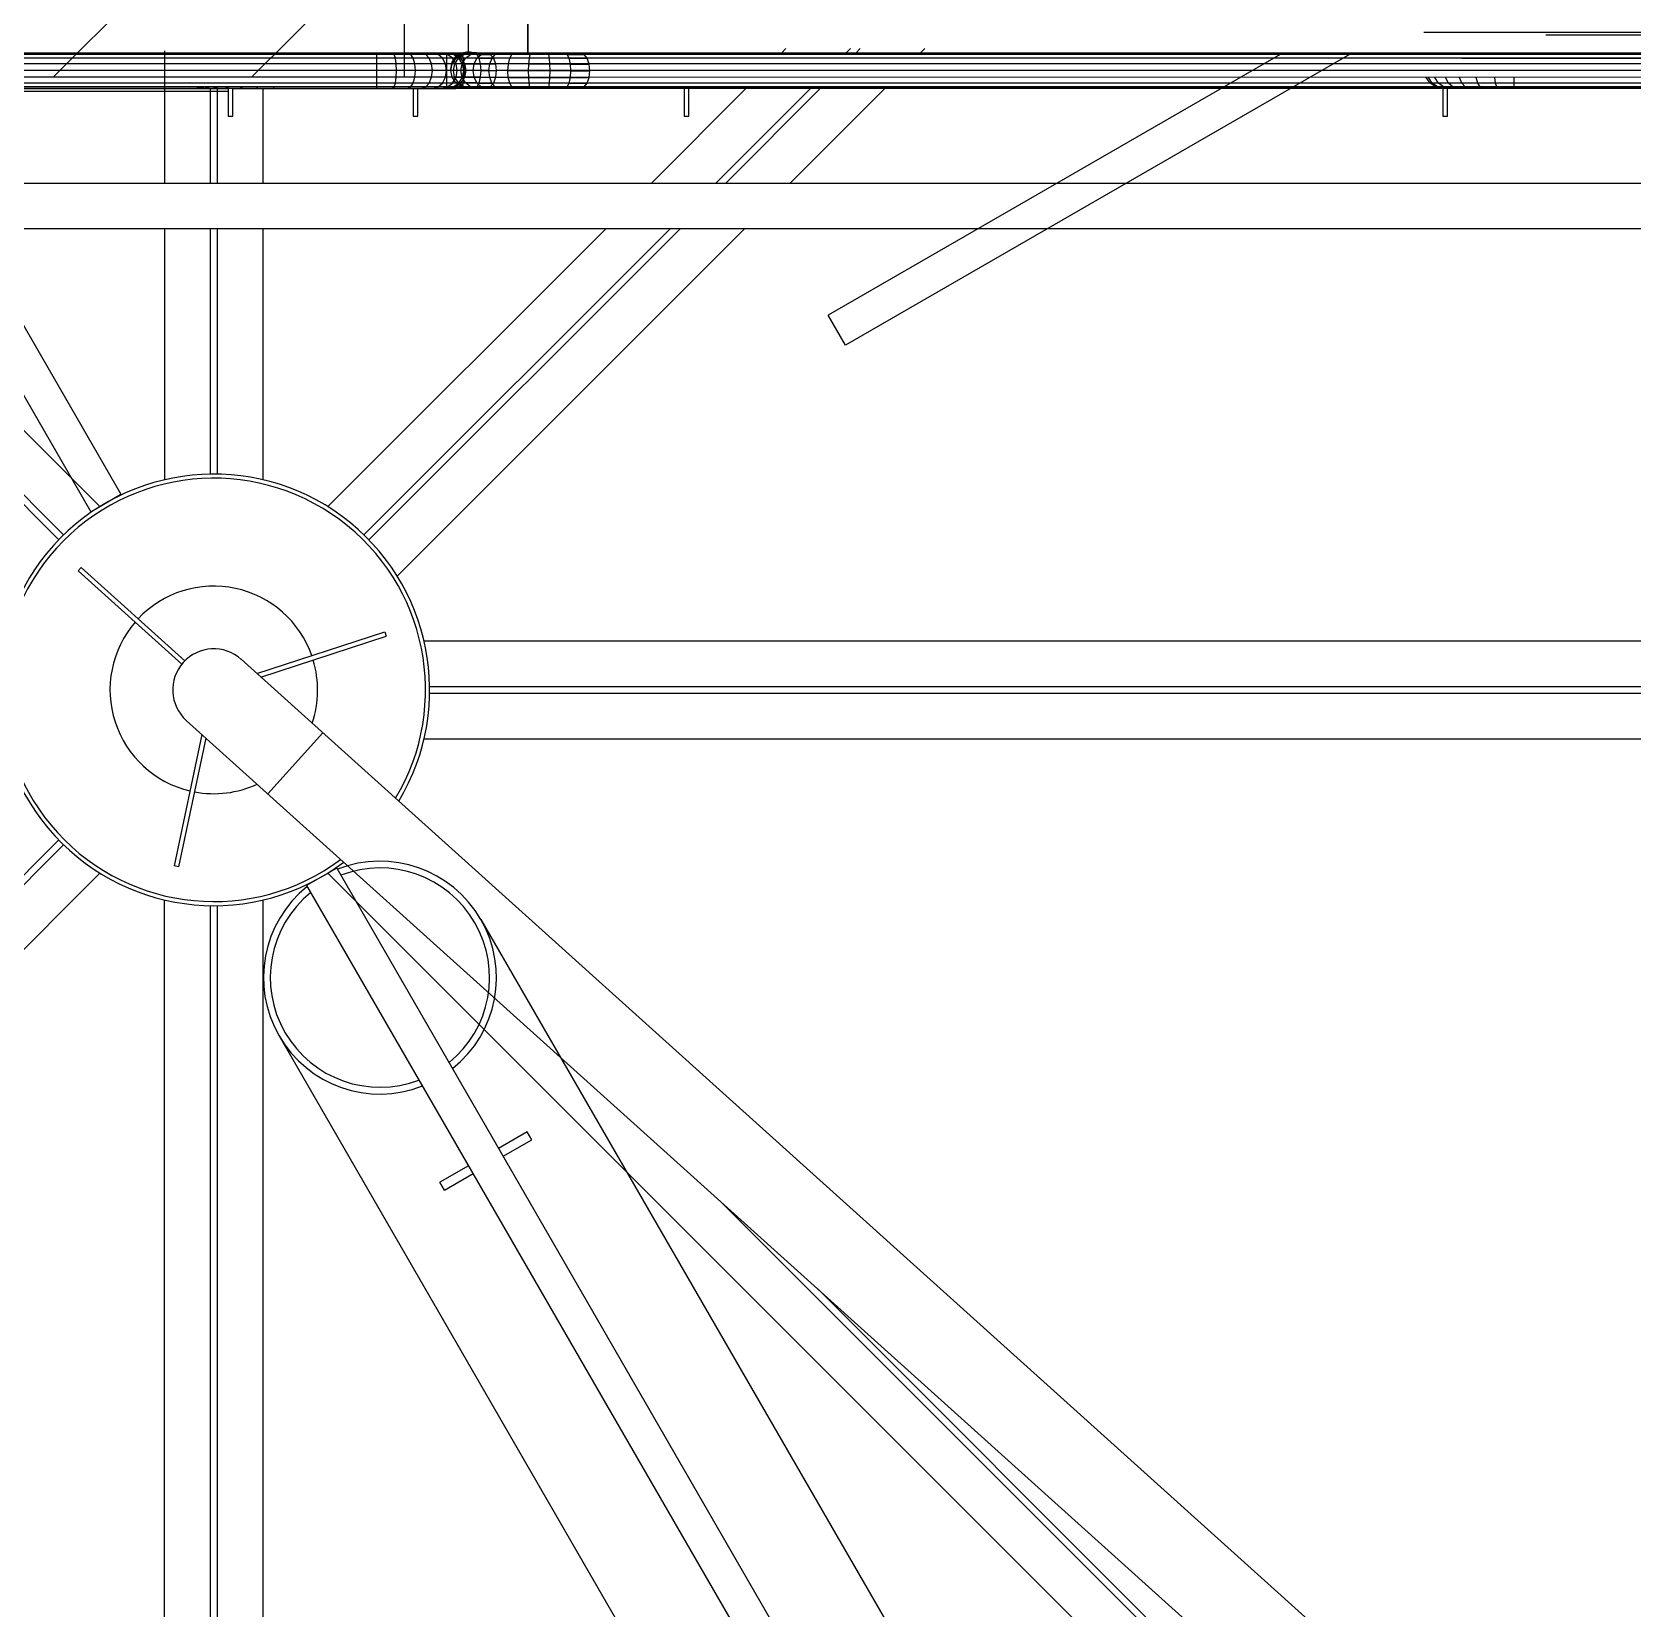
# Model space of a CAD drawing. Header units: metres. Extents: x 0 to 63075, y 0 to 44550.
# Drawn here: x 58333.6 to 58667.8, y 38827.2 to 39156.4 of the extents above; entities that cross this region are included whole.
import ezdxf

# ---------------------------------------------------------------- set-up
doc = ezdxf.new("R2010")
doc.units = ezdxf.units.M
doc.header["$LTSCALE"] = 75
for name, color, linetype in [('GSB', 7, 'Continuous'), ('ML6', 1, 'Continuous'), ('SDM', 7, 'Continuous'), ('SL1', 8, 'Continuous')]:
    doc.layers.add(name, color=color, linetype=linetype)
doc.styles.add('ROMANS', font='ROMANS.SHX')
doc.dimstyles.new('75___1-75', dxfattribs={"dimscale": 75, "dimtxt": 2.5, "dimasz": 2, "dimexe": 1.5, "dimexo": 1, "dimgap": 0.5, "dimtad": 1, "dimdec": 0, "dimzin": 12, "dimtxsty": 'ROMANS', "dimcen": 0, "dimclrd": 256, "dimclre": 256, "dimclrt": 3, "dimazin": 3, "dimtfac": 1, "dimtdec": 0, "dimtmove": 0, "dimatfit": 0, "dimfxl": 1, "dimlwd": -1, "dimlwe": -1, "dimarcsym": 0})

# ---------------------------------------------------------------- blocks, each defined once
blk = doc.blocks.new('A$C6bae614f')
at = {"layer": 'SL1'}
h = blk.add_hatch(dxfattribs=at)
h.set_pattern_fill('_USER', color=256, scale=195, angle=44.9981, style=0, pattern_type=0)
h.set_pattern_definition([(44.99813, (316091.82, -18522.15), (-137.8813, 137.89033), [])])
h.paths.add_polyline_path([(402729.1, 35875.2), (402103.1, 35505.5), (403135.2, 35505.5), (403135.3, 36465.9)])
for p, q in [((403224, 35538.7), (403224, 36489.6)), ((402006.6, 36197.3), (402741, 34925.2)), ((402006.6, 36100.6), (402699.2, 34901)), ((403306.6, 35538.7), (403306.6, 35590.4)), ((403306.6, 35590.4), (403306.6, 35538.7)), ((404552.2, 35567.8), (408230.2, 35567.6)), ((404721.6, 35564.2), (408230.9, 35564.1)), ((403196.5, 35538.7), (401019.3, 35538.8)), ((402801.9, 35358), (402801.9, 35541.6)), ((408235.3, 35538.5), (402853.6, 35538.7)), ((403096.5, 35536.8), (403096.5, 35538.7)), ((403120.8, 35536.8), (403118.7, 35538.7)), ((403143.9, 35536.8), (403139.8, 35538.7)), ((403164.6, 35536.8), (403158.8, 35538.7)), ((403181.9, 35536.8), (403174.6, 35538.7)), ((403195, 35536.8), (403186.6, 35538.7)), ((403193.7, 35538.7), (403193.7, 35536.8)), ((403213.2, 35538.7), (403193.7, 35538.7)), ((403203.1, 35536.8), (403193.9, 35538.7)), ((403205.8, 35536.8), (403196.5, 35538.7)), ((403206.7, 35533.8), (403214.7, 35539)), ((403213.2, 35538.7), (403215, 35536.8)), ((403231.9, 35538.7), (403213.2, 35538.7)), ((403214.7, 35539), (403224, 35540.8)), ((403214.7, 35537), (403214.7, 35539)), ((403214.7, 35537), (403224.1, 35538.9)), ((403217.9, 35537), (403227, 35538.8)), ((403224, 35540.8), (403233.3, 35538.9)), ((403224.1, 35538.9), (403224, 35540.8)), ((403227, 35538.8), (403224.1, 35538.9)), ((403235.4, 35538.8), (403227, 35538.8)), ((403227.1, 35536.9), (403235.4, 35538.8)), ((403249.2, 35538.7), (403231.9, 35538.7)), ((403231.9, 35538.7), (403235.5, 35536.8)), ((403233.3, 35538.9), (403233.6, 35538.8)), ((403233.3, 35538.8), (403233.3, 35538.9)), ((403248.9, 35538.7), (403235.4, 35538.8)), ((403241.8, 35536.9), (403248.9, 35538.7)), ((403266.7, 35538.7), (403248.9, 35538.7)), ((403249.2, 35538.7), (405875.9, 35538.6)), ((403249.2, 35538.7), (403254.4, 35536.8)), ((403261.3, 35536.8), (403266.7, 35538.7)), ((403287.8, 35538.6), (403266.7, 35538.7)), ((403284.4, 35536.8), (403287.8, 35538.6)), ((403310.9, 35538.6), (403287.8, 35538.6)), ((403309.7, 35536.7), (403310.9, 35538.6)), ((403334.8, 35538.6), (403310.9, 35538.6)), ((403358.1, 35538.5), (403334.8, 35538.6)), ((403335.8, 35536.7), (403334.8, 35538.6)), ((403358.1, 35538.5), (403379.5, 35538.5)), ((403361.3, 35536.7), (403358.1, 35538.5)), ((403384.7, 35536.7), (403379.5, 35538.5)), ((403659, 35538.7), (403665.4, 35545)), ((404355.4, 35538.7), (403724, 35174.2)), ((404452, 35538.7), (403748.2, 35132.4)), ((403748.8, 35538.7), (403755.2, 35545)), ((403768.6, 35545), (403762.3, 35538.7)), ((403858.4, 35545), (403852.1, 35538.7)), ((403219, 35523.6), (400996.8, 35523.7)), ((403213.7, 35531.6), (401002.1, 35531.6)), ((403205.8, 35536.8), (401010, 35536.9)), ((408238, 35523.5), (402831.1, 35523.6)), ((404586.2, 35531.5), (402836.3, 35531.6)), ((408235.7, 35536.7), (402844.3, 35536.9)), ((403096.5, 35531.6), (403096.5, 35536.8)), ((403096.5, 35523.6), (403096.5, 35531.6)), ((403096.5, 35514.3), (403096.5, 35523.6)), ((403122.5, 35531.6), (403120.8, 35536.8)), ((403123.7, 35523.6), (403122.5, 35531.6)), ((403124.1, 35514.3), (403123.7, 35523.6)), ((403147.3, 35531.6), (403143.9, 35536.8)), ((403149.6, 35523.6), (403147.3, 35531.6)), ((403150.4, 35514.3), (403149.6, 35523.6)), ((403169.6, 35531.6), (403164.6, 35536.8)), ((403172.9, 35523.6), (403169.6, 35531.6)), ((403174, 35514.3), (403172.9, 35523.6)), ((403188.1, 35531.6), (403181.9, 35536.8)), ((403192.3, 35523.6), (403188.1, 35531.6)), ((403193.7, 35514.3), (403192.3, 35523.6)), ((403193.7, 35536.8), (403193.7, 35531.6)), ((403215, 35536.8), (403193.7, 35536.8)), ((403216.5, 35531.6), (403193.7, 35531.6)), ((403193.7, 35531.6), (403193.7, 35523.6)), ((403217.6, 35523.6), (403193.7, 35523.6)), ((403193.7, 35523.6), (403193.7, 35514.3)), ((403202.1, 35531.6), (403195, 35536.8)), ((403199.5, 35516.5), (403201.4, 35525.9)), ((403199.6, 35514.6), (403199.5, 35516.5)), ((403199.6, 35514.6), (403201.5, 35523.9)), ((403201.4, 35525.9), (403206.7, 35533.8)), ((403201.5, 35523.9), (403201.4, 35525.9)), ((403201.5, 35523.9), (403206.8, 35531.8)), ((403205, 35523.8), (403201.5, 35523.9)), ((403206.9, 35523.6), (403202.1, 35531.6)), ((403210.8, 35531.6), (403203.1, 35536.8)), ((403203.2, 35514.5), (403205, 35523.8)), ((403205, 35523.8), (403210.2, 35531.7)), ((403215.3, 35523.8), (403205, 35523.8)), ((403213.7, 35531.6), (403205.8, 35536.8)), ((403206.8, 35531.8), (403206.7, 35533.8)), ((403206.8, 35531.8), (403214.7, 35537)), ((403210.2, 35531.7), (403206.8, 35531.8)), ((403208.5, 35514.3), (403206.9, 35523.6)), ((403210.2, 35531.7), (403217.9, 35537)), ((403220, 35531.7), (403210.2, 35531.7)), ((403215.9, 35523.6), (403210.8, 35531.6)), ((403219, 35523.6), (403213.7, 35531.6)), ((403213.7, 35514.4), (403215.3, 35523.8)), ((403217.9, 35537), (403214.7, 35537)), ((403215, 35536.8), (403216.5, 35531.6)), ((403235.5, 35536.8), (403215, 35536.8)), ((403215.3, 35523.8), (403220, 35531.7)), ((403231.9, 35523.7), (403215.3, 35523.8)), ((403217.7, 35514.3), (403215.9, 35523.6)), ((403238.5, 35531.6), (403216.5, 35531.6)), ((403216.5, 35531.6), (403217.6, 35523.6)), ((403217.6, 35523.6), (403240.5, 35523.6)), ((403217.6, 35523.6), (403217.9, 35514.3)), ((403227.1, 35536.9), (403217.9, 35537)), ((403220.9, 35514.3), (403219, 35523.6)), ((403220, 35531.7), (403227.1, 35536.9)), ((403235.9, 35531.6), (403220, 35531.7)), ((403241.8, 35536.9), (403227.1, 35536.9)), ((403230.5, 35514.4), (403231.9, 35523.7)), ((403231.9, 35523.7), (403235.9, 35531.6)), ((403253.7, 35523.6), (403231.9, 35523.7)), ((403235.5, 35536.8), (403238.5, 35531.6)), ((403235.5, 35536.8), (403254.4, 35536.8)), ((403235.9, 35531.6), (403241.8, 35536.9)), ((403256.8, 35531.5), (403235.9, 35531.6)), ((403238.5, 35531.6), (403240.5, 35523.6)), ((403238.5, 35531.6), (403258.8, 35531.6)), ((403240.5, 35523.6), (403241.2, 35514.3)), ((403240.5, 35523.6), (403261.7, 35523.6)), ((403261.3, 35536.8), (403241.8, 35536.9)), ((403252.6, 35514.3), (403253.7, 35523.6)), ((403253.7, 35523.6), (403256.8, 35531.5)), ((403279.6, 35523.6), (403253.7, 35523.6)), ((403254.4, 35536.8), (403258.8, 35531.6)), ((405875.9, 35536.8), (403254.4, 35536.8)), ((403256.8, 35531.5), (403261.3, 35536.8)), ((403281.5, 35531.5), (403256.8, 35531.5)), ((403258.8, 35531.6), (403261.7, 35523.6)), ((405875.9, 35531.5), (403258.8, 35531.6)), ((403284.4, 35536.8), (403261.3, 35536.8)), ((405875.9, 35523.5), (403261.7, 35523.6)), ((403261.7, 35523.6), (403262.7, 35514.3)), ((403278.9, 35514.2), (403279.6, 35523.6)), ((403279.6, 35523.6), (403281.5, 35531.5)), ((403307.9, 35523.5), (403279.6, 35523.6)), ((403281.5, 35531.5), (403284.4, 35536.8)), ((403308.7, 35531.4), (403281.5, 35531.5)), ((403309.7, 35536.7), (403284.4, 35536.8)), ((403307.7, 35514.2), (403307.9, 35523.5)), ((403307.9, 35523.5), (403308.7, 35531.4)), ((403337.3, 35523.5), (403307.9, 35523.5)), ((403308.7, 35531.4), (403309.7, 35536.7)), ((403336.7, 35531.4), (403308.7, 35531.4)), ((403335.8, 35536.7), (403309.7, 35536.7)), ((403336.7, 35531.4), (403335.8, 35536.7)), ((403361.3, 35536.7), (403335.8, 35536.7)), ((403364, 35531.4), (403336.7, 35531.4)), ((403337.3, 35523.5), (403336.7, 35531.4)), ((403337.5, 35514.2), (403337.3, 35523.5)), ((403365.8, 35523.5), (403337.3, 35523.5)), ((403364, 35531.4), (403361.3, 35536.7)), ((403361.3, 35536.7), (403384.7, 35536.7)), ((403365.8, 35523.5), (403364, 35531.4)), ((403364, 35531.4), (403389, 35531.4)), ((403366.4, 35514.1), (403365.8, 35523.5)), ((403365.8, 35523.5), (403392, 35523.5)), ((403389, 35531.4), (403384.7, 35536.7)), ((403392, 35523.5), (403389, 35531.4)), ((403393, 35514.1), (403392, 35523.5)), ((404604.7, 35531.5), (408236.6, 35531.4)), ((403220.9, 35514.3), (400994.9, 35514.4)), ((403219, 35505), (400996.8, 35505)), ((403213.7, 35497), (401002.1, 35497.1)), ((408239.6, 35514.1), (402829.2, 35514.3)), ((408241.3, 35504.8), (402831.1, 35505)), ((408242.6, 35496.9), (402836.3, 35497.1)), ((403096.5, 35505), (403096.5, 35514.3)), ((403096.5, 35497), (403096.5, 35505)), ((403096.5, 35491.8), (403096.5, 35497)), ((403120.8, 35491.8), (403122.5, 35497)), ((403122.5, 35497), (403123.7, 35505)), ((403123.7, 35505), (403124.1, 35514.3)), ((403143.9, 35491.8), (403147.3, 35497)), ((403147.3, 35497), (403149.6, 35505)), ((403149.6, 35505), (403150.4, 35514.3)), ((403164.6, 35491.8), (403169.6, 35497)), ((403169.6, 35497), (403172.9, 35505)), ((403172.9, 35505), (403174, 35514.3)), ((403181.9, 35491.8), (403188.1, 35497)), ((403188.1, 35497), (403192.3, 35505)), ((403192.3, 35505), (403193.7, 35514.3)), ((403217.9, 35514.3), (403193.7, 35514.3)), ((403193.7, 35514.3), (403193.7, 35505)), ((403217.6, 35505), (403193.7, 35505)), ((403193.7, 35505), (403193.7, 35489.9)), ((403193.7, 35505), (403193.7, 35497)), ((403216.5, 35497), (403193.7, 35497)), ((403195, 35491.8), (403202.1, 35497)), ((403203.2, 35514.5), (403199.6, 35514.6)), ((403201.4, 35505.2), (403199.6, 35514.6)), ((403204.9, 35505.2), (403201.4, 35505.2)), ((403206.7, 35497.3), (403201.4, 35505.2)), ((403202.1, 35497), (403206.9, 35505)), ((403203, 35491.8), (403210.8, 35497)), ((403213.7, 35514.4), (403203.2, 35514.5)), ((403204.9, 35505.2), (403203.2, 35514.5)), ((403210.1, 35497.2), (403204.9, 35505.2)), ((403204.9, 35505.2), (403215.3, 35505.1)), ((403205.8, 35491.8), (403213.7, 35497)), ((403214.6, 35492), (403206.7, 35497.3)), ((403210.1, 35497.2), (403206.7, 35497.3)), ((403206.9, 35505), (403208.5, 35514.3)), ((403217.7, 35491.9), (403210.1, 35497.2)), ((403219.9, 35497.2), (403210.1, 35497.2)), ((403210.8, 35497), (403215.9, 35505)), ((403230.5, 35514.4), (403213.7, 35514.4)), ((403215.3, 35505.1), (403213.7, 35514.4)), ((403213.7, 35497), (403219, 35505)), ((403216.5, 35497), (403215, 35491.8)), ((403219.9, 35497.2), (403215.3, 35505.1)), ((403215.3, 35505.1), (403231.8, 35505)), ((403215.9, 35505), (403217.7, 35514.3)), ((403217.6, 35505), (403216.5, 35497)), ((403238.5, 35497), (403216.5, 35497)), ((403217.9, 35514.3), (403217.6, 35505)), ((403240.5, 35505), (403217.6, 35505)), ((403241.2, 35514.3), (403217.9, 35514.3)), ((403219, 35505), (403220.9, 35514.3)), ((403226.9, 35491.9), (403219.9, 35497.2)), ((403235.8, 35497.1), (403219.9, 35497.2)), ((403231.8, 35505), (403230.5, 35514.4)), ((403252.6, 35514.3), (403230.5, 35514.4)), ((403231.8, 35505), (403253.7, 35505)), ((403235.8, 35497.1), (403231.8, 35505)), ((403238.5, 35497), (403235.5, 35491.8)), ((403256.7, 35497), (403235.8, 35497.1)), ((403241.7, 35491.8), (403235.8, 35497.1)), ((403240.5, 35505), (403238.5, 35497)), ((403238.5, 35497), (403258.8, 35497)), ((403241.2, 35514.3), (403240.5, 35505)), ((403240.5, 35505), (403261.7, 35505)), ((403241.2, 35514.3), (403262.7, 35514.3)), ((403253.7, 35505), (403252.6, 35514.3)), ((403278.9, 35514.2), (403252.6, 35514.3)), ((403253.7, 35505), (403279.5, 35504.9)), ((403256.7, 35497), (403253.7, 35505)), ((403258.8, 35497), (403254.4, 35491.8)), ((403281.4, 35497), (403256.7, 35497)), ((403261.2, 35491.7), (403256.7, 35497)), ((403261.7, 35505), (403258.8, 35497)), ((405875.9, 35497), (403258.8, 35497)), ((403262.7, 35514.3), (403261.7, 35505)), ((405875.9, 35504.9), (403261.7, 35505)), ((405875.9, 35514.2), (403262.7, 35514.3)), ((403307.7, 35514.2), (403278.9, 35514.2)), ((403279.5, 35504.9), (403278.9, 35514.2)), ((403279.5, 35504.9), (403307.9, 35504.9)), ((403281.4, 35497), (403279.5, 35504.9)), ((403284.3, 35491.7), (403281.4, 35497)), ((403308.6, 35496.9), (403281.4, 35497)), ((403337.5, 35514.2), (403307.7, 35514.2)), ((403307.9, 35504.9), (403307.7, 35514.2)), ((403308.6, 35496.9), (403307.9, 35504.9)), ((403307.9, 35504.9), (403337.2, 35504.8)), ((403336.7, 35496.9), (403308.6, 35496.9)), ((403309.6, 35491.6), (403308.6, 35496.9)), ((403335.8, 35491.6), (403336.7, 35496.9)), ((403336.7, 35496.9), (403337.2, 35504.8)), ((403364, 35496.9), (403336.7, 35496.9)), ((403337.2, 35504.8), (403337.5, 35514.2)), ((403337.2, 35504.8), (403365.8, 35504.8)), ((403366.4, 35514.1), (403337.5, 35514.2)), ((403361.3, 35491.6), (403364, 35496.9)), ((403364, 35496.9), (403365.8, 35504.8)), ((403364, 35496.9), (403389, 35496.9)), ((403365.8, 35504.8), (403366.4, 35514.1)), ((403365.8, 35504.8), (403392, 35504.8)), ((403366.4, 35514.1), (403393, 35514.1)), ((403384.7, 35491.6), (403389, 35496.9)), ((403389, 35496.9), (403392, 35504.8)), ((403392, 35504.8), (403393, 35514.1)), ((404560.6, 35497), (404555.3, 35504.9)), ((404563.5, 35497), (404558.4, 35504.9)), ((404568.5, 35491.7), (404560.6, 35497)), ((404571.2, 35491.7), (404563.5, 35497)), ((404572.2, 35497), (404567.4, 35504.9)), ((404579.3, 35491.7), (404572.2, 35497)), ((404586.2, 35497), (404582, 35504.9)), ((404592.4, 35491.7), (404586.2, 35497)), ((404604.7, 35497), (404601.4, 35504.9)), ((404609.7, 35491.7), (404604.7, 35497)), ((404627, 35497), (404624.7, 35504.9)), ((404630.4, 35491.7), (404627, 35497)), ((404651.8, 35497), (404650.6, 35504.9)), ((404653.5, 35491.7), (404651.8, 35497)), ((404677.8, 35497), (404677.8, 35504.9)), ((404677.8, 35491.7), (404677.8, 35497)), ((403205.8, 35491.8), (401010, 35491.8)), ((401019.3, 35490), (403196.5, 35489.9)), ((401324.9, 35489.4), (402890.1, 35489.3)), ((402223, 35485.8), (402890.1, 35485.8)), ((408243.6, 35491.6), (402844.3, 35491.8)), ((402853.6, 35489.9), (402844.3, 35491.8)), ((402856.1, 35489.9), (402847, 35491.8)), ((402853.6, 35489.9), (408243.9, 35489.7)), ((402863.5, 35489.9), (402855.1, 35491.8)), ((402865.4, 35358), (402865.4, 35489.9)), ((402875.4, 35489.9), (402868.1, 35491.8)), ((402874.9, 35489.9), (402874.9, 35358)), ((402891.2, 35489.9), (402885.4, 35491.8)), ((402890.1, 35489.9), (402890.1, 35450.8)), ((402896.5, 35450.8), (402896.5, 35489.9)), ((402896.5, 35489.3), (403054.4, 35489.3)), ((402910.2, 35489.9), (402906.2, 35491.8)), ((402931.3, 35489.9), (402929.3, 35491.8)), ((402938.4, 35489.9), (402938.4, 35358)), ((402953.6, 35489.9), (402953.6, 35491.8)), ((403054.4, 35489.9), (403054.4, 35488.8)), ((403206.4, 35488.8), (403054.4, 35488.8)), ((403096.5, 35489.9), (403096.5, 35491.8)), ((403118.7, 35489.9), (403120.8, 35491.8)), ((403139.8, 35489.9), (403143.9, 35491.8)), ((403147.2, 35489.9), (403147.2, 35450.8)), ((403153.6, 35450.8), (403153.6, 35489.9)), ((403158.8, 35489.9), (403164.6, 35491.8)), ((403174.6, 35489.9), (403181.9, 35491.8)), ((403186.5, 35489.9), (403195, 35491.8)), ((403193.7, 35491.8), (403193.7, 35489.9)), ((403215, 35491.8), (403193.7, 35491.8)), ((403213.2, 35489.9), (403193.7, 35489.9)), ((403193.9, 35489.9), (403203, 35491.8)), ((403196.5, 35489.9), (403205.8, 35491.8)), ((403206.4, 35492.1), (403206.4, 35488.8)), ((403215, 35491.8), (403213.2, 35489.9)), ((403231.9, 35489.9), (403213.2, 35489.9)), ((403217.7, 35491.9), (403214.6, 35492)), ((403223.9, 35490.1), (403214.6, 35492)), ((403235.5, 35491.8), (403215, 35491.8)), ((403226.8, 35490), (403217.7, 35491.9)), ((403226.9, 35491.9), (403217.7, 35491.9)), ((403226.8, 35490), (403223.9, 35490.1)), ((403235.2, 35490), (403226.8, 35490)), ((403241.7, 35491.8), (403226.9, 35491.9)), ((403235.2, 35490), (403226.9, 35491.9)), ((403235.5, 35491.8), (403231.9, 35489.9)), ((403231.9, 35489.9), (403249.2, 35489.9)), ((403248.7, 35489.9), (403235.2, 35490)), ((403235.5, 35491.8), (403254.4, 35491.8)), ((403248.7, 35489.9), (403241.7, 35491.8)), ((403261.2, 35491.7), (403241.7, 35491.8)), ((403266.6, 35489.9), (403248.7, 35489.9)), ((403254.4, 35491.8), (403249.2, 35489.9)), ((405875.9, 35489.8), (403249.2, 35489.9)), ((405875.9, 35491.7), (403254.4, 35491.8)), ((403284.3, 35491.7), (403261.2, 35491.7)), ((403266.6, 35489.9), (403261.2, 35491.7)), ((403287.7, 35489.8), (403266.6, 35489.9)), ((403287.7, 35489.8), (403284.3, 35491.7)), ((403309.6, 35491.6), (403284.3, 35491.7)), ((403310.9, 35489.8), (403287.7, 35489.8)), ((403310.9, 35489.8), (403309.6, 35491.6)), ((403335.8, 35491.6), (403309.6, 35491.6)), ((403334.8, 35489.8), (403310.9, 35489.8)), ((403334.8, 35489.8), (403335.8, 35491.6)), ((403358.1, 35489.7), (403334.8, 35489.8)), ((403361.3, 35491.6), (403335.8, 35491.6)), ((403358.1, 35489.7), (403361.3, 35491.6)), ((403379.5, 35489.7), (403358.1, 35489.7)), ((403361.3, 35491.6), (403384.7, 35491.6)), ((403379.5, 35489.7), (403384.7, 35491.6)), ((403478.3, 35358), (403610.2, 35489.9)), ((403524, 35489.9), (403524, 35450.8)), ((403524, 35489.9), (403524, 35450.8)), ((403530.3, 35450.8), (403530.3, 35489.9)), ((403568.1, 35358), (403700, 35489.9)), ((403713.5, 35489.9), (403581.6, 35358)), ((403803.3, 35489.9), (403671.4, 35358)), ((404577.8, 35489.8), (404568.5, 35491.7)), ((404580.4, 35489.8), (404571.2, 35491.7)), ((404578.6, 35489.8), (404578.6, 35450.8)), ((404587.7, 35489.8), (404579.3, 35491.7)), ((404584.9, 35450.8), (404584.9, 35489.8)), ((404599.7, 35489.8), (404592.4, 35491.7)), ((404615.5, 35489.8), (404609.7, 35491.7)), ((404634.5, 35489.8), (404630.4, 35491.7)), ((404655.6, 35489.8), (404653.5, 35491.7)), ((404677.8, 35489.8), (404677.8, 35491.7)), ((402890.1, 35450.8), (402896.5, 35450.8)), ((403147.2, 35450.8), (403153.6, 35450.8)), ((403524, 35450.8), (403530.3, 35450.8)), ((404578.6, 35450.8), (404584.9, 35450.8)), ((387916.2, 35358.5), (407404.6, 35357.8)), ((387913.7, 35295.5), (407404.5, 35294.8)), ((402654.6, 34862.1), (402221.7, 35295)), ((402235.2, 35295), (402661.4, 34868.8)), ((402325, 35295), (402711.8, 34908.2)), ((402801.9, 34945.5), (402801.9, 35295)), ((402865.4, 34953.3), (402865.4, 35295)), ((402874.9, 35295), (402874.9, 34953.3)), ((402938.4, 35295), (402938.4, 34945.4)), ((403028.4, 34908.1), (403415.3, 35295)), ((403078.8, 34868.8), (403505.1, 35295)), ((403518.6, 35295), (403085.6, 34862)), ((403608.4, 35295), (403124.9, 34811.6)), ((403748.2, 35132.4), (403724, 35174.2)), ((402699.2, 34901), (402741, 34925.2)), ((402681.5, 34818.8), (402685.8, 34823.5)), ((402825.5, 34689.2), (402681.5, 34818.8)), ((402829.7, 34693.9), (402685.8, 34823.5)), ((402930.1, 34676.2), (403107.7, 34733.8)), ((402935.6, 34671.2), (403109.6, 34727.8)), ((403107.7, 34733.8), (403109.6, 34727.8)), ((403162.2, 34721.6), (405465.4, 34721.5)), ((402829.7, 34693.9), (402825.5, 34689.2)), ((402908.3, 34695.8), (405112.9, 32710.6)), ((403170, 34658.1), (405560.6, 34658)), ((405560.6, 34648.5), (403170, 34648.5)), ((405036.4, 32625.7), (402831.8, 34610.8)), ((402853.6, 34591.2), (402814.8, 34408.6)), ((402859.1, 34586.3), (402821, 34407.3)), ((402945.1, 34508.9), (403021.6, 34593.8)), ((405465.4, 34585), (403162.2, 34585)), ((400964.2, 32754.3), (402654.6, 34444.6)), ((402661.3, 34437.8), (400971, 32747.5)), ((402821, 34407.3), (402814.8, 34408.6)), ((403041, 34405.6), (402999.1, 34381.4)), ((403041, 34405.6), (404386.1, 32075.6)), ((402711.8, 34398.5), (401083.2, 32770)), ((402999.1, 34381.4), (404344.3, 32051.4)), ((404656.9, 32769.9), (403028.4, 34398.5)), ((402801.8, 32058.1), (402801.8, 34361.2)), ((402938.4, 34361.2), (402938.3, 32058.1)), ((402865.3, 31962.8), (402865.3, 34353.3)), ((402874.9, 34353.3), (402874.8, 31962.8)), ((403241.2, 34334.2), (404503.3, 32148.2)), ((402960.8, 34172.3), (404222.8, 31986.3)), ((403305.7, 34038.8), (403266, 34015.9)), ((403272.3, 34004.9), (403312, 34027.8)), ((403312, 34027.8), (403305.7, 34038.8)), ((403224.1, 33991.7), (403184.4, 33968.8)), ((403190.8, 33957.8), (403230.5, 33980.7)), ((403190.8, 33957.8), (403184.4, 33968.8)), ((404769.1, 32747.4), (403575, 33941.6)), ((403710.2, 33819.9), (404775.9, 32754.2))]:
    blk.add_line(p, q, dxfattribs=at)
blk.add_lwpolyline([(403135.2, 35505.5), (403135.3, 36465.9), (402729.1, 35875.2), (402103.1, 35505.5)], dxfattribs=at)
for centre, radius, start, end in [((402870.1, 34653.3), 3000, 163.8139, 17.1637), ((402870.1, 34653.3), 2990.5, 163.7611, 17.2199), ((402870.1, 34653.3), 2705, 166.2755, 316.7875), ((402870.1, 34653.3), 300, 328.9801, 307.0162), ((402870.1, 34653.3), 294.3, 329.1943, 306.8019), ((402870.1, 34653.3), 3000, 176.0693, 316.0879), ((402870.1, 34653.3), 144.3, 19.2586, 136.7377), ((402870.1, 34653.3), 144.3, 139.2586, 256.7376), ((402870.1, 34653.3), 57.1, 47.9981, 227.9981), ((402870.1, 34653.3), 144.3, 341.3242, 16.7376), ((402870.1, 34653.3), 2700, 180.0486, 269.9476), ((402870.1, 34653.3), 2695.2, 180.0487, 269.9475), ((402870.1, 34653.3), 144.3, 259.2586, 294.672), ((403101, 34253.3), 161.9, 308.5767, 111.4195), ((403101, 34253.3), 152.4, 309.1159, 110.8803), ((403101, 34253.3), 161.9, 119.7945, 120.2018), ((403101, 34253.3), 161.9, 128.5767, 291.4195), ((403101, 34253.3), 152.4, 129.1159, 290.8803)]:
    blk.add_arc(centre, radius, start, end, dxfattribs=at)
blk = doc.blocks.new('zw$15D4')
at = {"layer": 'ML6', "xscale": 0.2502808837766805, "yscale": 0.2502808837766805, "zscale": 0.2502808837766805}
blk.add_blockref('A$C6bae614f', (-85544.74, -3177.34), dxfattribs=at)

msp = doc.modelspace()

# ---------------------------------------------------------------- block references
at = {"layer": 'GSB', "xscale": 0.6000000000000068, "yscale": 0.6000000000000068, "zscale": 0.6000000000000068}
msp.add_blockref('zw$15D4', (49200, 35721.63), dxfattribs=at)

# ---------------------------------------------------------------- leaders
at = {"layer": 'SDM'}
msp.add_leader([(52766.71, 37891.88), (59453.13, 42438.72), (62243.43, 42438.72)], dimstyle='75___1-75', override={"dimtad": 0}, dxfattribs=at)

doc.saveas('drawing.dxf')
